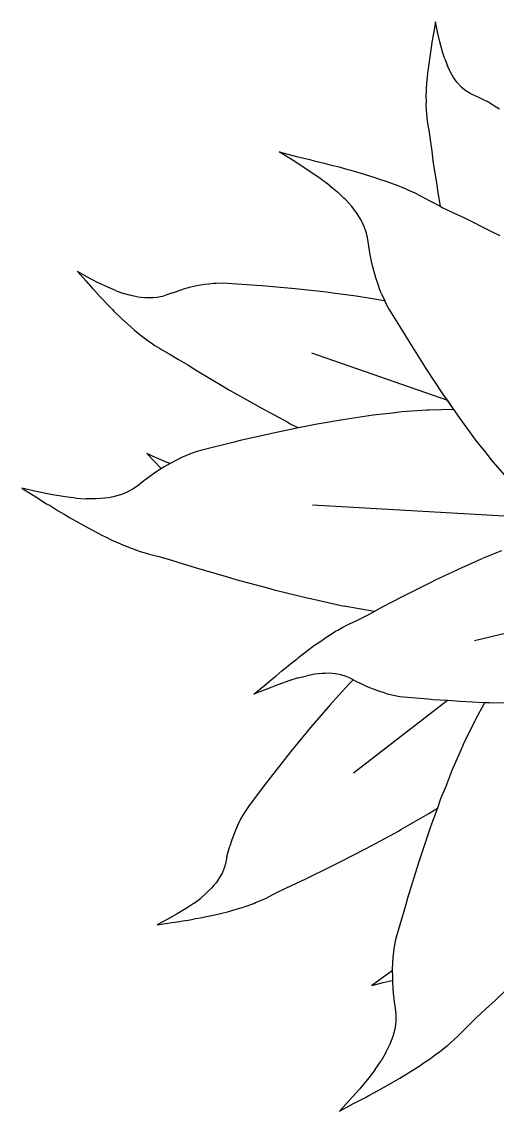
# Model space of a CAD drawing. Header units: metres. Extents: x 244.4 to 340.3, y -4.1 to 64.3.
# Drawn here: x 251.38 to 251.653, y 54.501 to 55.124 of the extents above; entities that cross this region are included whole.
import ezdxf

# ---------------------------------------------------------------- set-up
doc = ezdxf.new("R2010")
doc.units = ezdxf.units.M
doc.layers.add('Edges', color=7, linetype='Continuous')

msp = doc.modelspace()

# ---------------------------------------------------------------- linework, layer by layer
at = {"layer": 'Edges'}
for p, q in [((251.61729, 55.12448), (251.61618, 55.11781)), ((251.61847, 55.11873), (251.61729, 55.12448)), ((251.61618, 55.11781), (251.61525, 55.11273)), ((251.61974, 55.11297), (251.61847, 55.11873)), ((251.61506, 55.11108), (251.61435, 55.10717)), ((251.61525, 55.11273), (251.61506, 55.11108)), ((251.62126, 55.10727), (251.61974, 55.11297)), ((251.61401, 55.10435), (251.61356, 55.10178)), ((251.61435, 55.10717), (251.61401, 55.10435)), ((251.62254, 55.10325), (251.62126, 55.10727)), ((251.62254, 55.10325), (251.6241, 55.09927)), ((251.61291, 55.09653), (251.61239, 55.09107)), ((251.6131, 55.09766), (251.61291, 55.09653)), ((251.61356, 55.10178), (251.6131, 55.09766)), ((251.62549, 55.09636), (251.6241, 55.09927)), ((251.62583, 55.09567), (251.62549, 55.09636)), ((251.61239, 55.09107), (251.61203, 55.08666)), ((251.62768, 55.09253), (251.62583, 55.09567)), ((251.62854, 55.09132), (251.62768, 55.09253)), ((251.62969, 55.08977), (251.62854, 55.09132)), ((251.63186, 55.08738), (251.62969, 55.08977)), ((251.61199, 55.08463), (251.61183, 55.08199)), ((251.61203, 55.08666), (251.61199, 55.08463)), ((251.63256, 55.08673), (251.63186, 55.08738)), ((251.63413, 55.0854), (251.63256, 55.08673)), ((251.63653, 55.08378), (251.63413, 55.0854)), ((251.63821, 55.08289), (251.63653, 55.08378)), ((251.61185, 55.07837), (251.61182, 55.07748)), ((251.61182, 55.07748), (251.61198, 55.0732)), ((251.61183, 55.08199), (251.61185, 55.07837)), ((251.64171, 55.08134), (251.63821, 55.08289)), ((251.64507, 55.07964), (251.64171, 55.08134)), ((251.64688, 55.07873), (251.64507, 55.07964)), ((251.64933, 55.07734), (251.64688, 55.07873)), ((251.65115, 55.07619), (251.64933, 55.07734)), ((251.61198, 55.0732), (251.61206, 55.07232)), ((251.61206, 55.07232), (251.6123, 55.06916)), ((251.65394, 55.07442), (251.65115, 55.07619)), ((251.6123, 55.06916), (251.61268, 55.06655)), ((251.61268, 55.06655), (251.61283, 55.0653)), ((251.61283, 55.0653), (251.61358, 55.06101)), ((251.61358, 55.06101), (251.61442, 55.05561)), ((251.61442, 55.05561), (251.61516, 55.05033)), ((251.53572, 55.045), (251.52771, 55.05)), ((251.52771, 55.05), (251.53774, 55.04739)), ((251.53774, 55.04739), (251.54532, 55.04559)), ((251.61516, 55.05033), (251.61583, 55.04484)), ((251.54359, 55.03997), (251.53572, 55.045)), ((251.55117, 55.03478), (251.54359, 55.03997)), ((251.54532, 55.04559), (251.54773, 55.04487)), ((251.54773, 55.04487), (251.55348, 55.04355)), ((251.55348, 55.04355), (251.55757, 55.04236)), ((251.55757, 55.04236), (251.5613, 55.04151)), ((251.5613, 55.04151), (251.56717, 55.03982)), ((251.56717, 55.03982), (251.56878, 55.03945)), ((251.61583, 55.04484), (251.61798, 55.03096)), ((251.55636, 55.03093), (251.55117, 55.03478)), ((251.56878, 55.03945), (251.57644, 55.03719)), ((251.57644, 55.03719), (251.58251, 55.03536)), ((251.58251, 55.03536), (251.58525, 55.03437)), ((251.58525, 55.03437), (251.58881, 55.03325)), ((251.55636, 55.03093), (251.56133, 55.0268)), ((251.58881, 55.03325), (251.59362, 55.03142)), ((251.59362, 55.03142), (251.59478, 55.03103)), ((251.59478, 55.03103), (251.60031, 55.02879)), ((251.60031, 55.02879), (251.60142, 55.02826)), ((251.60142, 55.02826), (251.60539, 55.02651)), ((251.61798, 55.03096), (251.6186, 55.02655)), ((251.56486, 55.02349), (251.56133, 55.0268)), ((251.56568, 55.02271), (251.56486, 55.02349)), ((251.56928, 55.01875), (251.56568, 55.02271)), ((251.60539, 55.02651), (251.6086, 55.02484)), ((251.6086, 55.02484), (251.61012, 55.0241)), ((251.61012, 55.0241), (251.61522, 55.02131)), ((251.61522, 55.02131), (251.61996, 55.01885)), ((251.6186, 55.02655), (251.61996, 55.01885)), ((251.57062, 55.01706), (251.56928, 55.01875)), ((251.57227, 55.01484), (251.57062, 55.01706)), ((251.5747, 55.01095), (251.57227, 55.01484)), ((251.61996, 55.01885), (251.62156, 55.01801)), ((251.62156, 55.01801), (251.62764, 55.01504)), ((251.62764, 55.01504), (251.63384, 55.01218)), ((251.5753, 55.00975), (251.5747, 55.01095)), ((251.57648, 55.00717), (251.5753, 55.00975)), ((251.63384, 55.01218), (251.64936, 55.00439)), ((251.57774, 55.00342), (251.57648, 55.00717)), ((251.5783, 55.0009), (251.57774, 55.00342)), ((251.64936, 55.00439), (251.6542, 55.00209)), ((251.57901, 54.99588), (251.5783, 55.0009)), ((251.57996, 54.99095), (251.57901, 54.99588)), ((251.58043, 54.98834), (251.57996, 54.99095)), ((251.58125, 54.98473), (251.58043, 54.98834)), ((251.582, 54.982), (251.58125, 54.98473)), ((251.41797, 54.97829), (251.41228, 54.9814)), ((251.41228, 54.9814), (251.41716, 54.97596)), ((251.42378, 54.97524), (251.41797, 54.97829)), ((251.58311, 54.97787), (251.582, 54.982)), ((251.58441, 54.97405), (251.58311, 54.97787)), ((251.41716, 54.97596), (251.42085, 54.97175)), ((251.42085, 54.97175), (251.42212, 54.97047)), ((251.42972, 54.97239), (251.42378, 54.97524)), ((251.43409, 54.97053), (251.42972, 54.97239)), ((251.46674, 54.96929), (251.47273, 54.97125)), ((251.4757, 54.97207), (251.47273, 54.97125)), ((251.47801, 54.97259), (251.4757, 54.97207)), ((251.48158, 54.97339), (251.47801, 54.97259)), ((251.48501, 54.97393), (251.48158, 54.97339)), ((251.48732, 54.97426), (251.48501, 54.97393)), ((251.49011, 54.97454), (251.48732, 54.97426)), ((251.49162, 54.97461), (251.49011, 54.97454)), ((251.4955, 54.97475), (251.49162, 54.97461)), ((251.49815, 54.97467), (251.4955, 54.97475)), ((251.51478, 54.97348), (251.49815, 54.97467)), ((251.51803, 54.9733), (251.51478, 54.97348)), ((251.53698, 54.97161), (251.51803, 54.9733)), ((251.55488, 54.96965), (251.53698, 54.97161)), ((251.58525, 54.97155), (251.58441, 54.97405)), ((251.58641, 54.96861), (251.58525, 54.97155)), ((251.42212, 54.97047), (251.42497, 54.96722)), ((251.42497, 54.96722), (251.42715, 54.96501)), ((251.42715, 54.96501), (251.42905, 54.96289)), ((251.43409, 54.97053), (251.43862, 54.96891)), ((251.44212, 54.9679), (251.43862, 54.96891)), ((251.44296, 54.96766), (251.44212, 54.9679)), ((251.447, 54.96683), (251.44296, 54.96766)), ((251.44865, 54.96662), (251.447, 54.96683)), ((251.45082, 54.96638), (251.44865, 54.96662)), ((251.45445, 54.9663), (251.45082, 54.96638)), ((251.4555, 54.96636), (251.45445, 54.9663)), ((251.45778, 54.96658), (251.4555, 54.96636)), ((251.46091, 54.9672), (251.45778, 54.96658)), ((251.46289, 54.96782), (251.46091, 54.9672)), ((251.46674, 54.96929), (251.46289, 54.96782)), ((251.55841, 54.96914), (251.55488, 54.96965)), ((251.57192, 54.96734), (251.55841, 54.96914)), ((251.57887, 54.96616), (251.57192, 54.96734)), ((251.58812, 54.96468), (251.57887, 54.96616)), ((251.58641, 54.96861), (251.58822, 54.96466)), ((251.58822, 54.96466), (251.58812, 54.96468)), ((251.42905, 54.96289), (251.43227, 54.95968)), ((251.43227, 54.95968), (251.43312, 54.95876)), ((251.43312, 54.95876), (251.43748, 54.95456)), ((251.58887, 54.96324), (251.58822, 54.96466)), ((251.59026, 54.96075), (251.58887, 54.96324)), ((251.59966, 54.94558), (251.59026, 54.96075)), ((251.43748, 54.95456), (251.44105, 54.95121)), ((251.44105, 54.95121), (251.44278, 54.94976)), ((251.44278, 54.94976), (251.44498, 54.94779)), ((251.44498, 54.94779), (251.44816, 54.94526)), ((251.44816, 54.94526), (251.44892, 54.94463)), ((251.44892, 54.94463), (251.45278, 54.94174)), ((251.45278, 54.94174), (251.45361, 54.94118)), ((251.45361, 54.94118), (251.45657, 54.93913)), ((251.60137, 54.94264), (251.59966, 54.94558)), ((251.61197, 54.92597), (251.60137, 54.94264)), ((251.45657, 54.93913), (251.45914, 54.93757)), ((251.45914, 54.93757), (251.46036, 54.9368)), ((251.46036, 54.9368), (251.46468, 54.93432)), ((251.46468, 54.93432), (251.4701, 54.93112)), ((251.62426, 54.90756), (251.54641, 54.93467)), ((251.4701, 54.93112), (251.47536, 54.92792)), ((251.47536, 54.92792), (251.48078, 54.92451)), ((251.48078, 54.92451), (251.49484, 54.91623)), ((251.62187, 54.9109), (251.61197, 54.92597)), ((251.49484, 54.91623), (251.49927, 54.91354)), ((251.49927, 54.91354), (251.51394, 54.90526)), ((251.62395, 54.90801), (251.62187, 54.9109)), ((251.51394, 54.90526), (251.51703, 54.90347)), ((251.51703, 54.90347), (251.53263, 54.8951)), ((251.62771, 54.90251), (251.61362, 54.90213)), ((251.63136, 54.89718), (251.62395, 54.90801)), ((251.62771, 54.90251), (251.62426, 54.90756)), ((251.56417, 54.89659), (251.54961, 54.89394)), ((251.57173, 54.89764), (251.56417, 54.89659)), ((251.58161, 54.89916), (251.57173, 54.89764)), ((251.59264, 54.90035), (251.58161, 54.89916)), ((251.59808, 54.90101), (251.59264, 54.90035)), ((251.61226, 54.90201), (251.59808, 54.90101)), ((251.61362, 54.90213), (251.61226, 54.90201)), ((251.63543, 54.8918), (251.63136, 54.89718)), ((251.53886, 54.89188), (251.52625, 54.88929)), ((251.53263, 54.8951), (251.53409, 54.89429)), ((251.53409, 54.89429), (251.53886, 54.89188)), ((251.54573, 54.8933), (251.53886, 54.89188)), ((251.54961, 54.89394), (251.54573, 54.8933)), ((251.64047, 54.88481), (251.63543, 54.8918)), ((251.5019, 54.88365), (251.48348, 54.87919)), ((251.50543, 54.88459), (251.5019, 54.88365)), ((251.52625, 54.88929), (251.50543, 54.88459)), ((251.64644, 54.87738), (251.64047, 54.88481)), ((251.48059, 54.87834), (251.47641, 54.87679)), ((251.48348, 54.87919), (251.48059, 54.87834)), ((251.64924, 54.87375), (251.64644, 54.87738)), ((251.45726, 54.87483), (251.45195, 54.87731)), ((251.45195, 54.87731), (251.45664, 54.87244)), ((251.45664, 54.87244), (251.46017, 54.86866)), ((251.46265, 54.87242), (251.45726, 54.87483)), ((251.46568, 54.87174), (251.46194, 54.86951)), ((251.46515, 54.87142), (251.46265, 54.87242)), ((251.46934, 54.87361), (251.46568, 54.87174)), ((251.47178, 54.87484), (251.46934, 54.87361)), ((251.47478, 54.87616), (251.47178, 54.87484)), ((251.47641, 54.87679), (251.47478, 54.87616)), ((251.65699, 54.86481), (251.64924, 54.87375)), ((251.45638, 54.866), (251.45423, 54.86442)), ((251.45949, 54.86805), (251.45638, 54.866)), ((251.46194, 54.86951), (251.45949, 54.86805)), ((251.46017, 54.86866), (251.4603, 54.86853)), ((251.45017, 54.8615), (251.44623, 54.85835)), ((251.45423, 54.86442), (251.45017, 54.8615)), ((251.38866, 54.85546), (251.38037, 54.85729)), ((251.38037, 54.85729), (251.38848, 54.85233)), ((251.39696, 54.85374), (251.38866, 54.85546)), ((251.40527, 54.85233), (251.39696, 54.85374)), ((251.43262, 54.85236), (251.43, 54.85189)), ((251.43691, 54.85353), (251.43262, 54.85236)), ((251.43813, 54.85398), (251.43691, 54.85353)), ((251.44071, 54.85505), (251.43813, 54.85398)), ((251.44413, 54.8569), (251.44071, 54.85505)), ((251.44623, 54.85835), (251.44413, 54.8569)), ((251.38848, 54.85233), (251.39456, 54.84846)), ((251.39456, 54.84846), (251.39659, 54.84734)), ((251.39659, 54.84734), (251.40124, 54.84436)), ((251.41123, 54.85158), (251.40527, 54.85233)), ((251.41123, 54.85158), (251.41726, 54.85118)), ((251.4218, 54.85117), (251.41726, 54.85118)), ((251.42288, 54.85117), (251.4218, 54.85117)), ((251.42796, 54.85157), (251.42288, 54.85117)), ((251.43, 54.85189), (251.42796, 54.85157)), ((251.68561, 54.83967), (251.54694, 54.84766)), ((251.40124, 54.84436), (251.4047, 54.84242)), ((251.4047, 54.84242), (251.40774, 54.84049)), ((251.40774, 54.84049), (251.41277, 54.83769)), ((251.41277, 54.83769), (251.4141, 54.83686)), ((251.4141, 54.83686), (251.42077, 54.83326)), ((251.42077, 54.83326), (251.42615, 54.83042)), ((251.42615, 54.83042), (251.42869, 54.82926)), ((251.42869, 54.82926), (251.43193, 54.82763)), ((251.43193, 54.82763), (251.4365, 54.82565)), ((251.4365, 54.82565), (251.43759, 54.82514)), ((251.43759, 54.82514), (251.44302, 54.82297)), ((251.44302, 54.82297), (251.44417, 54.82259)), ((251.44417, 54.82259), (251.44822, 54.82113)), ((251.65511, 54.82147), (251.64355, 54.8168)), ((251.44822, 54.82113), (251.45167, 54.82013)), ((251.45167, 54.82013), (251.4533, 54.81962)), ((251.4533, 54.81962), (251.45898, 54.81813)), ((251.45898, 54.81813), (251.46603, 54.81615)), ((251.46603, 54.81615), (251.4728, 54.8141)), ((251.63091, 54.81122), (251.64355, 54.8168)), ((251.4728, 54.8141), (251.47971, 54.81188)), ((251.47971, 54.81188), (251.49746, 54.80678)), ((251.61724, 54.80477), (251.62978, 54.81067)), ((251.62978, 54.81067), (251.63091, 54.81122)), ((251.49746, 54.80678), (251.50301, 54.80509)), ((251.50301, 54.80509), (251.52117, 54.80023)), ((251.60251, 54.79743), (251.61476, 54.80348)), ((251.61476, 54.80348), (251.61724, 54.80477)), ((251.52117, 54.80023), (251.52496, 54.79916)), ((251.52496, 54.79916), (251.54387, 54.79453)), ((251.5988, 54.79543), (251.60251, 54.79743)), ((251.54387, 54.79453), (251.54563, 54.79408)), ((251.54563, 54.79408), (251.56506, 54.78985)), ((251.58663, 54.78919), (251.5988, 54.79543)), ((251.58212, 54.78668), (251.56506, 54.78985)), ((251.57217, 54.7816), (251.57721, 54.7841)), ((251.57721, 54.7841), (251.58193, 54.78658)), ((251.58193, 54.78658), (251.58212, 54.78668)), ((251.58212, 54.78668), (251.58663, 54.78919)), ((251.56134, 54.77607), (251.56429, 54.77777)), ((251.56429, 54.77777), (251.56684, 54.77904)), ((251.56684, 54.77904), (251.56802, 54.77966)), ((251.56802, 54.77966), (251.57217, 54.7816)), ((251.6874, 54.78149), (251.63964, 54.76994)), ((251.5523, 54.77037), (251.55569, 54.77258)), ((251.55569, 54.77258), (251.55649, 54.77314)), ((251.55649, 54.77314), (251.56048, 54.7756)), ((251.56048, 54.7756), (251.56134, 54.77607)), ((251.54404, 54.76435), (251.54802, 54.76735)), ((251.54802, 54.76735), (251.54993, 54.76864)), ((251.54993, 54.76864), (251.5523, 54.77037)), ((251.53425, 54.75673), (251.53806, 54.75968)), ((251.53806, 54.75968), (251.53904, 54.76053)), ((251.53904, 54.76053), (251.54404, 54.76435)), ((251.52582, 54.74968), (251.52933, 54.75271)), ((251.52933, 54.75271), (251.53198, 54.75476)), ((251.53198, 54.75476), (251.53425, 54.75673)), ((251.51957, 54.7445), (251.52423, 54.74848)), ((251.52423, 54.74848), (251.52582, 54.74968)), ((251.53382, 54.74717), (251.527, 54.74477)), ((251.53868, 54.74867), (251.53382, 54.74717)), ((251.53868, 54.74867), (251.54362, 54.74991)), ((251.54736, 54.75062), (251.54362, 54.74991)), ((251.54824, 54.75077), (251.54736, 54.75062)), ((251.55243, 54.75123), (251.54824, 54.75077)), ((251.55413, 54.75128), (251.55243, 54.75123)), ((251.5563, 54.75131), (251.55413, 54.75128)), ((251.5599, 54.75104), (251.5563, 54.75131)), ((251.56095, 54.75086), (251.5599, 54.75104)), ((251.56314, 54.75041), (251.56095, 54.75086)), ((251.56611, 54.74947), (251.56314, 54.75041)), ((251.56797, 54.74865), (251.56611, 54.74947)), ((251.57004, 54.74754), (251.56797, 54.74865)), ((251.57004, 54.74754), (251.56801, 54.74548)), ((251.57149, 54.74677), (251.57004, 54.74754)), ((251.57506, 54.74508), (251.57149, 54.74677)), ((251.51324, 54.73934), (251.51957, 54.7445)), ((251.52015, 54.7421), (251.51324, 54.73934)), ((251.527, 54.74477), (251.52015, 54.7421)), ((251.56801, 54.74548), (251.56172, 54.73854)), ((251.57694, 54.74416), (251.57506, 54.74508)), ((251.57961, 54.743), (251.57694, 54.74416)), ((251.5817, 54.74222), (251.57961, 54.743)), ((251.58484, 54.741), (251.5817, 54.74222)), ((251.58787, 54.74005), (251.58484, 54.741)), ((251.56172, 54.73854), (251.55693, 54.73336)), ((251.62409, 54.73567), (251.57037, 54.69415)), ((251.58985, 54.73942), (251.58787, 54.74005)), ((251.59225, 54.73879), (251.58985, 54.73942)), ((251.59681, 54.73786), (251.59225, 54.73879)), ((251.59904, 54.73758), (251.59681, 54.73786)), ((251.61305, 54.7365), (251.59904, 54.73758)), ((251.61571, 54.73622), (251.61305, 54.7365)), ((251.62409, 54.73567), (251.61571, 54.73622)), ((251.63123, 54.7352), (251.62409, 54.73567)), ((251.64534, 54.73449), (251.63123, 54.7352)), ((251.64534, 54.73449), (251.64016, 54.72493)), ((251.64542, 54.73448), (251.64534, 54.73449)), ((251.64822, 54.73446), (251.64542, 54.73448)), ((251.65854, 54.73414), (251.64822, 54.73446)), ((251.55693, 54.73336), (251.54805, 54.72303)), ((251.54805, 54.72303), (251.5457, 54.72035)), ((251.63958, 54.7237), (251.63337, 54.71092)), ((251.64016, 54.72493), (251.63958, 54.7237)), ((251.5457, 54.72035), (251.53428, 54.70643)), ((251.63337, 54.71092), (251.63121, 54.70588)), ((251.53428, 54.70643), (251.52251, 54.69147)), ((251.63121, 54.70588), (251.62673, 54.69573)), ((251.52251, 54.69147), (251.52058, 54.68884)), ((251.62673, 54.69573), (251.62311, 54.68642)), ((251.52058, 54.68884), (251.51051, 54.67556)), ((251.62311, 54.68642), (251.62023, 54.67934)), ((251.62023, 54.67934), (251.61834, 54.67405)), ((251.50899, 54.67339), (251.50699, 54.67006)), ((251.51051, 54.67556), (251.50899, 54.67339)), ((251.61338, 54.67099), (251.61834, 54.67405)), ((251.61834, 54.67405), (251.61525, 54.6654)), ((251.50493, 54.66627), (251.50395, 54.66415)), ((251.50623, 54.66876), (251.50493, 54.66627)), ((251.50699, 54.67006), (251.50623, 54.66876)), ((251.59747, 54.66178), (251.61338, 54.67099)), ((251.61525, 54.6654), (251.61386, 54.66173)), ((251.50253, 54.66098), (251.50125, 54.65756)), ((251.50395, 54.66415), (251.50253, 54.66098)), ((251.58046, 54.6525), (251.596, 54.66099)), ((251.596, 54.66099), (251.59747, 54.66178)), ((251.61386, 54.66173), (251.6076, 54.64285)), ((251.50043, 54.65534), (251.49949, 54.6524)), ((251.50125, 54.65756), (251.50043, 54.65534)), ((251.49786, 54.64631), (251.49949, 54.6524)), ((251.56233, 54.64312), (251.57727, 54.65088)), ((251.57727, 54.65088), (251.58046, 54.6525)), ((251.49643, 54.64029), (251.49524, 54.63733)), ((251.49699, 54.64228), (251.49643, 54.64029)), ((251.49786, 54.64631), (251.49699, 54.64228)), ((251.54304, 54.63362), (251.55766, 54.64087)), ((251.55766, 54.64087), (251.56233, 54.64312)), ((251.6076, 54.64285), (251.60126, 54.62247)), ((251.49366, 54.63438), (251.4916, 54.63139)), ((251.49418, 54.6353), (251.49366, 54.63438)), ((251.49524, 54.63733), (251.49418, 54.6353)), ((251.48914, 54.62844), (251.48624, 54.6255)), ((251.49022, 54.6297), (251.48914, 54.62844)), ((251.4916, 54.63139), (251.49022, 54.6297)), ((251.52603, 54.6255), (251.53167, 54.62829)), ((251.53167, 54.62829), (251.53723, 54.63094)), ((251.53723, 54.63094), (251.54304, 54.63362)), ((251.47899, 54.61964), (251.48283, 54.62255)), ((251.48558, 54.62493), (251.48283, 54.62255)), ((251.48624, 54.6255), (251.48558, 54.62493)), ((251.51757, 54.62132), (251.52028, 54.62262)), ((251.52028, 54.62262), (251.5216, 54.62322)), ((251.5216, 54.62322), (251.52603, 54.6255)), ((251.60126, 54.62247), (251.6003, 54.61894)), ((251.47505, 54.617), (251.46942, 54.61357)), ((251.47899, 54.61964), (251.47505, 54.617)), ((251.49898, 54.61492), (251.50114, 54.61558)), ((251.50114, 54.61558), (251.50399, 54.61635)), ((251.50399, 54.61635), (251.50784, 54.61763)), ((251.50784, 54.61763), (251.50879, 54.61791)), ((251.50879, 54.61791), (251.51332, 54.61957)), ((251.51332, 54.61957), (251.51424, 54.61996)), ((251.51424, 54.61996), (251.51757, 54.62132)), ((251.6003, 54.61894), (251.59497, 54.60076)), ((251.46369, 54.61038), (251.45798, 54.6073)), ((251.46942, 54.61357), (251.46369, 54.61038)), ((251.4652, 54.60842), (251.47074, 54.60921)), ((251.47074, 54.60921), (251.47251, 54.60958)), ((251.47251, 54.60958), (251.47678, 54.61019)), ((251.47678, 54.61019), (251.47983, 54.61082)), ((251.47983, 54.61082), (251.48264, 54.61124)), ((251.48264, 54.61124), (251.48709, 54.61219)), ((251.48709, 54.61219), (251.48832, 54.61239)), ((251.48832, 54.61239), (251.49422, 54.61375)), ((251.49422, 54.61375), (251.49898, 54.61492)), ((251.45798, 54.6073), (251.4652, 54.60842)), ((251.59425, 54.59783), (251.59351, 54.59344)), ((251.59497, 54.60076), (251.59425, 54.59783)), ((251.59323, 54.59171), (251.59288, 54.58846)), ((251.59351, 54.59344), (251.59323, 54.59171)), ((251.59272, 54.58573), (251.59251, 54.58162)), ((251.59288, 54.58846), (251.59272, 54.58573)), ((251.59041, 54.57934), (251.58563, 54.57588)), ((251.59252, 54.581), (251.59041, 54.57934)), ((251.59251, 54.58162), (251.59252, 54.581)), ((251.59251, 54.58162), (251.59258, 54.57727)), ((251.58563, 54.57588), (251.58083, 54.57252)), ((251.58083, 54.57252), (251.58739, 54.57415)), ((251.58739, 54.57415), (251.59242, 54.57531)), ((251.59242, 54.57531), (251.5926, 54.57536)), ((251.59258, 54.57727), (251.59261, 54.57442)), ((251.59261, 54.57442), (251.59283, 54.5707)), ((251.65137, 54.56384), (251.66466, 54.57667)), ((251.59283, 54.5707), (251.59312, 54.56804)), ((251.59312, 54.56804), (251.59362, 54.56307)), ((251.59362, 54.56307), (251.59438, 54.55808)), ((251.64598, 54.55897), (251.65137, 54.56384)), ((251.59438, 54.55808), (251.59459, 54.55555)), ((251.59459, 54.55555), (251.59448, 54.55165)), ((251.63559, 54.54901), (251.64083, 54.55413)), ((251.64083, 54.55413), (251.64598, 54.55897)), ((251.5939, 54.5476), (251.59276, 54.54331)), ((251.59412, 54.54889), (251.5939, 54.5476)), ((251.59448, 54.55165), (251.59412, 54.54889)), ((251.63146, 54.54484), (251.63559, 54.54901)), ((251.59186, 54.5408), (251.59112, 54.53887)), ((251.59276, 54.54331), (251.59186, 54.5408)), ((251.62432, 54.53842), (251.62761, 54.5412)), ((251.62761, 54.5412), (251.63021, 54.54368)), ((251.63021, 54.54368), (251.63146, 54.54484)), ((251.58893, 54.53427), (251.58839, 54.53334)), ((251.59112, 54.53887), (251.58893, 54.53427)), ((251.61882, 54.534), (251.62342, 54.53761)), ((251.62342, 54.53761), (251.62432, 54.53842)), ((251.58274, 54.52439), (251.58611, 54.5294)), ((251.58839, 54.53334), (251.58611, 54.5294)), ((251.60853, 54.52673), (251.61081, 54.52835)), ((251.61081, 54.52835), (251.61384, 54.53034)), ((251.61384, 54.53034), (251.61783, 54.53331)), ((251.61783, 54.53331), (251.61882, 54.534)), ((251.58274, 54.52439), (251.57912, 54.5196)), ((251.59692, 54.51951), (251.60339, 54.52349)), ((251.60339, 54.52349), (251.60853, 54.52673)), ((251.57912, 54.5196), (251.57374, 54.51311)), ((251.58741, 54.51415), (251.5906, 54.51582)), ((251.5906, 54.51582), (251.59554, 54.51877)), ((251.59554, 54.51877), (251.59692, 54.51951)), ((251.57374, 54.51311), (251.5681, 54.50678)), ((251.57711, 54.50839), (251.5791, 54.50959)), ((251.5791, 54.50959), (251.584, 54.51212)), ((251.584, 54.51212), (251.58741, 54.51415)), ((251.5681, 54.50678), (251.56237, 54.50052)), ((251.56237, 54.50052), (251.57072, 54.50506)), ((251.57072, 54.50506), (251.57711, 54.50839))]:
    msp.add_line(p, q, dxfattribs=at)

doc.saveas('drawing.dxf')
